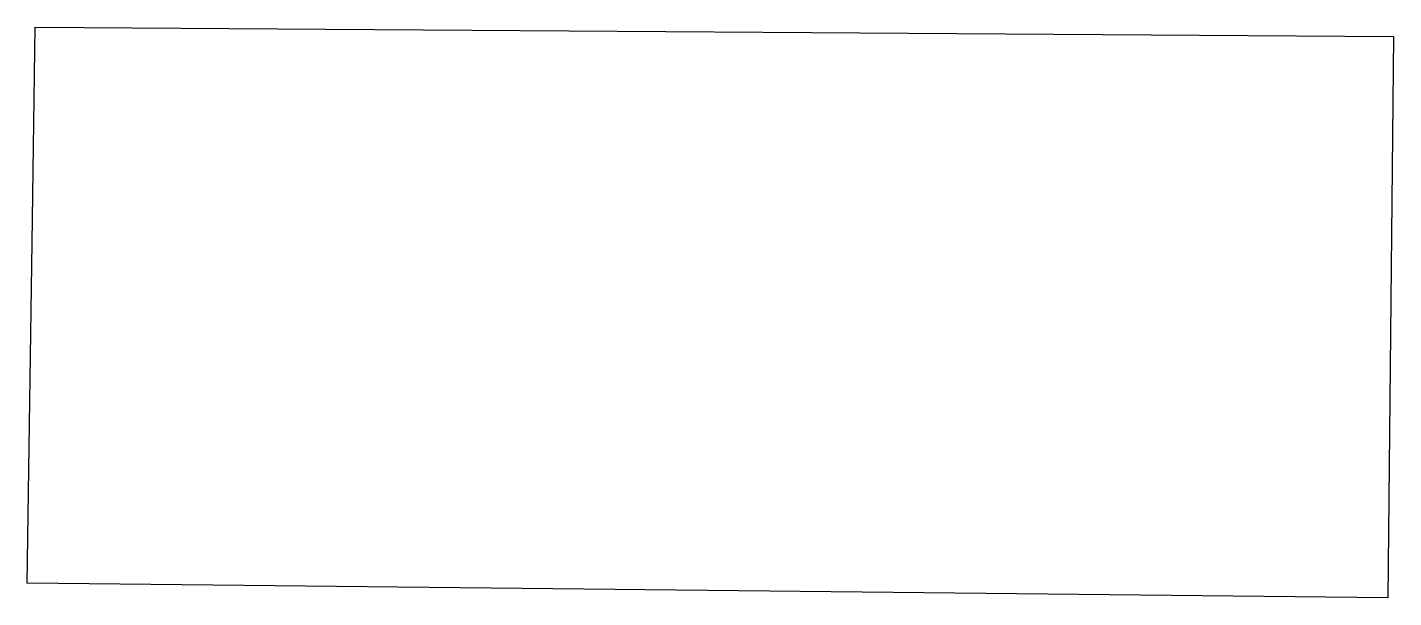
# Model space of a CAD drawing. Header units: millimetres. Extents: x 610560 to 610582.2, y 1320278.1 to 1320287.3.
import ezdxf

# ---------------------------------------------------------------- set-up
doc = ezdxf.new("R2010")
doc.units = ezdxf.units.MM

msp = doc.modelspace()

# ---------------------------------------------------------------- linework, layer by layer
at = {"flags": 128}
msp.add_lwpolyline([(610582.194, 1320287.191), (610582.098, 1320278.085), (610560.038, 1320278.319), (610560.114, 1320283.847), (610560.164, 1320287.342), (610582.194, 1320287.191)], dxfattribs=at)

doc.saveas('drawing.dxf')
